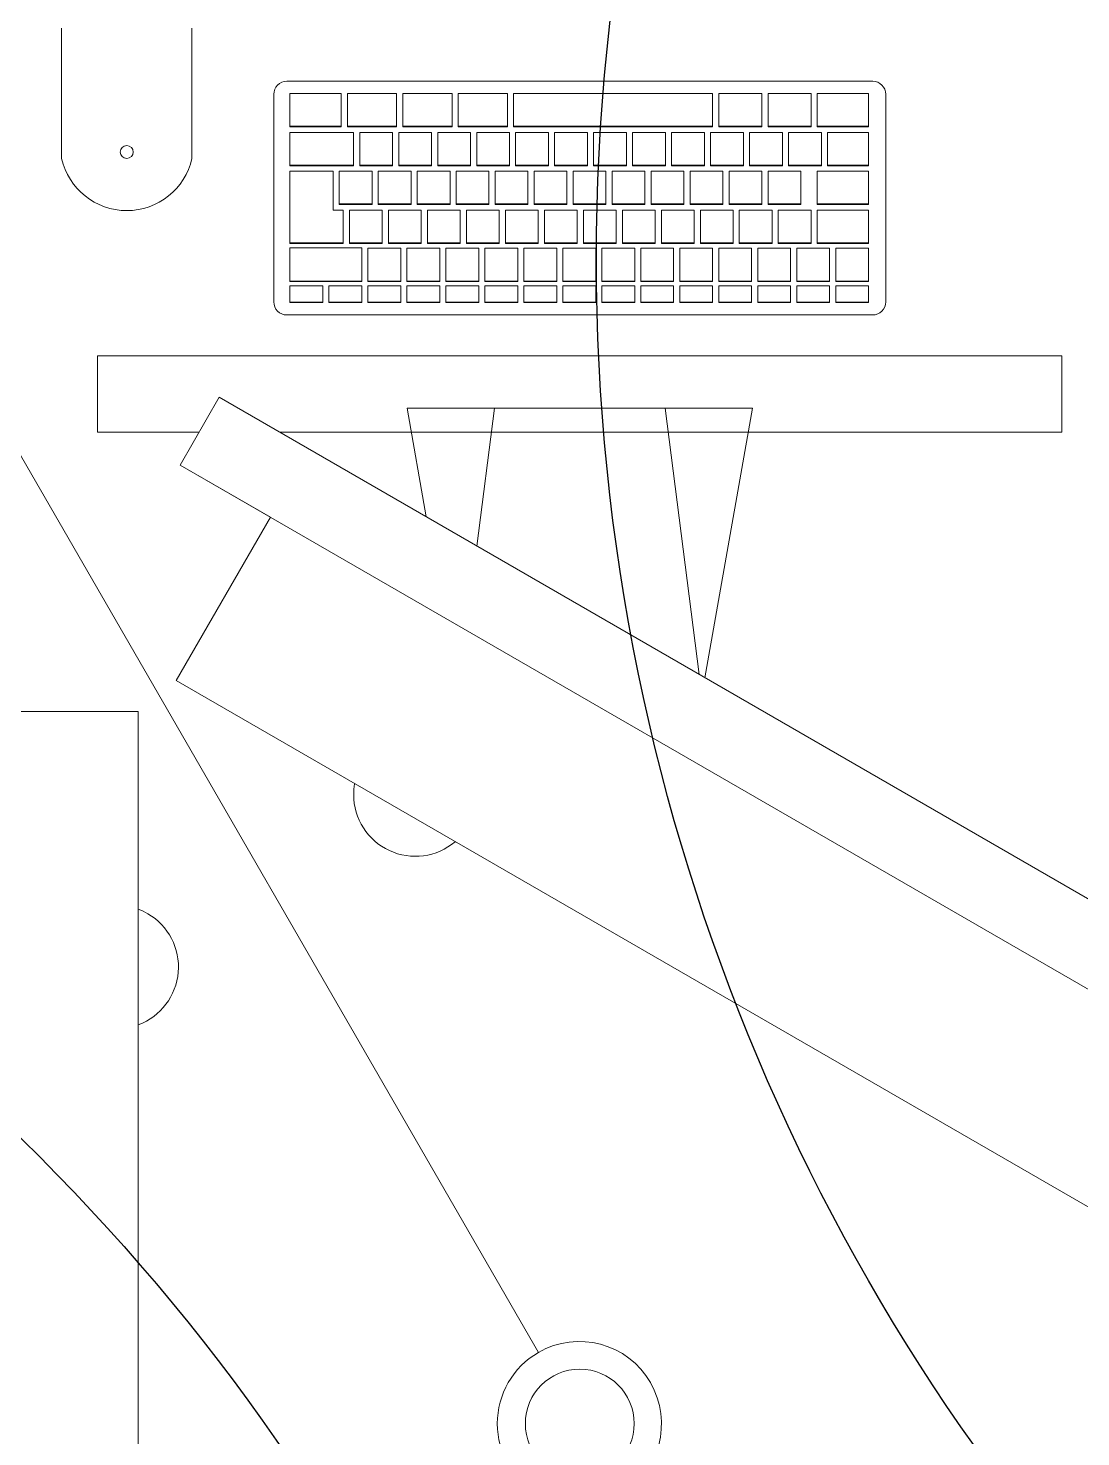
# Model space of a CAD drawing. Header units: millimetres. Extents: x 155920 to 295199, y -4084 to 97293.
# Drawn here: x 183650 to 184163, y 17906 to 18592 of the extents above; entities that cross this region are included whole.
import ezdxf

# ---------------------------------------------------------------- set-up
doc = ezdxf.new("R2010")
doc.units = ezdxf.units.MM
doc.header["$MEASUREMENT"] = 0
for name, color, linetype, lineweight in [('A-GENM', 8, 'CONTINUOUS', 9), ('E-ELEC-EQPM', 8, 'CONTINUOUS', 9), ('I-FURN', 8, 'CONTINUOUS', 9)]:
    doc.layers.add(name, color=color, linetype=linetype, lineweight=lineweight)
doc.layers.add('Social Distancing', color=7, linetype='CONTINUOUS')

msp = doc.modelspace()

# ---------------------------------------------------------------- linework, layer by layer
at = {"layer": 'A-GENM'}
for p, q in [((183665.88, 18592.27), (183665.88, 18528.77)), ((183729.38, 18528.77), (183729.38, 18592.27)), ((184061.14, 18566.39), (183775.6, 18566.39)), ((183769.25, 18560.04), (183769.25, 18458.88)), ((183802.14, 18560.4), (183777.14, 18560.4)), ((183777.14, 18560.4), (183777.14, 18544.46)), ((183802.14, 18544.46), (183802.14, 18560.4)), ((183829.14, 18560.4), (183805.14, 18560.4)), ((183805.14, 18560.4), (183805.14, 18544.46)), ((183829.14, 18544.46), (183829.14, 18560.4)), ((183856.14, 18560.4), (183832.14, 18560.4)), ((183832.14, 18560.4), (183832.14, 18544.46)), ((183856.14, 18544.46), (183856.14, 18560.4)), ((183883.14, 18560.4), (183859.14, 18560.4)), ((183859.14, 18560.4), (183859.14, 18544.46)), ((183883.14, 18544.46), (183883.14, 18560.4)), ((183886.14, 18560.4), (183886.14, 18544.46)), ((183983.14, 18560.4), (183886.14, 18560.4)), ((183983.14, 18544.46), (183983.14, 18560.4)), ((183986.14, 18560.4), (183986.14, 18544.46)), ((184007.14, 18560.4), (183986.14, 18560.4)), ((184007.14, 18544.46), (184007.14, 18560.4)), ((184010.14, 18560.4), (184010.14, 18544.46)), ((184031.14, 18560.4), (184010.14, 18560.4)), ((184031.14, 18544.46), (184031.14, 18560.4)), ((184034.14, 18560.4), (184034.14, 18544.46)), ((184059.14, 18560.4), (184034.14, 18560.4)), ((184059.14, 18544.46), (184059.14, 18560.4)), ((184067.49, 18458.88), (184067.49, 18560.04)), ((183777.14, 18544.46), (183802.14, 18544.46)), ((183777.14, 18544.19), (183777.14, 18544.46)), ((183802.14, 18544.19), (183777.14, 18544.19)), ((183777.14, 18541.5), (183777.14, 18525.54)), ((183808.14, 18541.5), (183777.14, 18541.5)), ((183802.14, 18544.19), (183802.14, 18544.46)), ((183805.14, 18544.46), (183829.14, 18544.46)), ((183805.14, 18544.19), (183805.14, 18544.46)), ((183829.14, 18544.19), (183805.14, 18544.19)), ((183808.14, 18525.54), (183808.14, 18541.5)), ((183811.14, 18541.5), (183811.14, 18525.54)), ((183827.14, 18541.5), (183811.14, 18541.5)), ((183827.14, 18525.54), (183827.14, 18541.5)), ((183829.14, 18544.19), (183829.14, 18544.46)), ((183830.14, 18541.5), (183830.14, 18525.54)), ((183846.14, 18541.5), (183830.14, 18541.5)), ((183832.14, 18544.46), (183856.14, 18544.46)), ((183832.14, 18544.19), (183832.14, 18544.46)), ((183856.14, 18544.19), (183832.14, 18544.19)), ((183846.14, 18525.54), (183846.14, 18541.5)), ((183849.14, 18541.5), (183849.14, 18525.54)), ((183865.14, 18541.5), (183849.14, 18541.5)), ((183856.14, 18544.19), (183856.14, 18544.46)), ((183859.14, 18544.46), (183883.14, 18544.46)), ((183859.14, 18544.19), (183859.14, 18544.46)), ((183883.14, 18544.19), (183859.14, 18544.19)), ((183865.14, 18525.54), (183865.14, 18541.5)), ((183868.14, 18541.5), (183868.14, 18525.54)), ((183884.14, 18541.5), (183868.14, 18541.5)), ((183883.14, 18544.19), (183883.14, 18544.46)), ((183884.14, 18525.54), (183884.14, 18541.5)), ((183886.14, 18544.46), (183983.14, 18544.46)), ((183886.14, 18544.19), (183886.14, 18544.46)), ((183983.14, 18544.19), (183886.14, 18544.19)), ((183887.14, 18541.5), (183887.14, 18525.54)), ((183903.14, 18541.5), (183887.14, 18541.5)), ((183903.14, 18525.54), (183903.14, 18541.5)), ((183906.14, 18541.5), (183906.14, 18525.54)), ((183922.14, 18541.5), (183906.14, 18541.5)), ((183922.14, 18525.54), (183922.14, 18541.5)), ((183925.14, 18541.5), (183925.14, 18525.54)), ((183941.14, 18541.5), (183925.14, 18541.5)), ((183941.14, 18525.54), (183941.14, 18541.5)), ((183944.14, 18541.5), (183944.14, 18525.54)), ((183960.14, 18541.5), (183944.14, 18541.5)), ((183960.14, 18525.54), (183960.14, 18541.5)), ((183963.14, 18541.5), (183963.14, 18525.54)), ((183979.14, 18541.5), (183963.14, 18541.5)), ((183979.14, 18525.54), (183979.14, 18541.5)), ((183982.14, 18541.5), (183982.14, 18525.54)), ((183998.14, 18541.5), (183982.14, 18541.5)), ((183983.14, 18544.19), (183983.14, 18544.46)), ((183986.14, 18544.46), (184007.14, 18544.46)), ((183986.14, 18544.19), (183986.14, 18544.46)), ((184007.14, 18544.19), (183986.14, 18544.19)), ((183998.14, 18525.54), (183998.14, 18541.5)), ((184001.14, 18541.5), (184001.14, 18525.54)), ((184017.14, 18541.5), (184001.14, 18541.5)), ((184007.14, 18544.19), (184007.14, 18544.46)), ((184010.14, 18544.46), (184031.14, 18544.46)), ((184010.14, 18544.19), (184010.14, 18544.46)), ((184031.14, 18544.19), (184010.14, 18544.19)), ((184017.14, 18525.54), (184017.14, 18541.5)), ((184020.14, 18541.5), (184020.14, 18525.54)), ((184036.14, 18541.5), (184020.14, 18541.5)), ((184031.14, 18544.19), (184031.14, 18544.46)), ((184034.14, 18544.46), (184059.14, 18544.46)), ((184034.14, 18544.19), (184034.14, 18544.46)), ((184059.14, 18544.19), (184034.14, 18544.19)), ((184036.14, 18525.54), (184036.14, 18541.5)), ((184039.14, 18541.48), (184039.14, 18525.54)), ((184059.14, 18541.48), (184039.14, 18541.48)), ((184059.14, 18544.19), (184059.14, 18544.46)), ((184059.14, 18525.54), (184059.14, 18541.48)), ((183777.14, 18525.54), (183808.14, 18525.54)), ((183777.14, 18525.26), (183777.14, 18525.54)), ((183808.14, 18525.26), (183777.14, 18525.26)), ((183798.14, 18522.57), (183777.14, 18522.57)), ((183777.14, 18522.57), (183777.14, 18487.68)), ((183798.14, 18503.64), (183798.14, 18522.57)), ((183801.14, 18522.57), (183801.14, 18506.61)), ((183817.14, 18522.57), (183801.14, 18522.57)), ((183808.14, 18525.26), (183808.14, 18525.54)), ((183811.14, 18525.54), (183827.14, 18525.54)), ((183811.14, 18525.26), (183811.14, 18525.54)), ((183827.14, 18525.26), (183811.14, 18525.26)), ((183817.14, 18506.61), (183817.14, 18522.57)), ((183820.14, 18522.57), (183820.14, 18506.61)), ((183836.14, 18522.57), (183820.14, 18522.57)), ((183827.14, 18525.26), (183827.14, 18525.54)), ((183830.14, 18525.54), (183846.14, 18525.54)), ((183830.14, 18525.26), (183830.14, 18525.54)), ((183846.14, 18525.26), (183830.14, 18525.26)), ((183836.14, 18506.61), (183836.14, 18522.57)), ((183839.14, 18522.57), (183839.14, 18506.61)), ((183855.14, 18522.57), (183839.14, 18522.57)), ((183846.14, 18525.26), (183846.14, 18525.54)), ((183849.14, 18525.54), (183865.14, 18525.54)), ((183849.14, 18525.26), (183849.14, 18525.54)), ((183865.14, 18525.26), (183849.14, 18525.26)), ((183855.14, 18506.61), (183855.14, 18522.57)), ((183858.14, 18522.57), (183858.14, 18506.61)), ((183874.14, 18522.57), (183858.14, 18522.57)), ((183865.14, 18525.26), (183865.14, 18525.54)), ((183868.14, 18525.54), (183884.14, 18525.54)), ((183868.14, 18525.26), (183868.14, 18525.54)), ((183884.14, 18525.26), (183868.14, 18525.26)), ((183874.14, 18506.61), (183874.14, 18522.57)), ((183877.14, 18522.57), (183877.14, 18506.61)), ((183893.14, 18522.57), (183877.14, 18522.57)), ((183884.14, 18525.26), (183884.14, 18525.54)), ((183887.14, 18525.54), (183903.14, 18525.54)), ((183887.14, 18525.26), (183887.14, 18525.54)), ((183903.14, 18525.26), (183887.14, 18525.26)), ((183893.14, 18506.61), (183893.14, 18522.57)), ((183896.14, 18522.57), (183896.14, 18506.61)), ((183912.14, 18522.57), (183896.14, 18522.57)), ((183903.14, 18525.26), (183903.14, 18525.54)), ((183906.14, 18525.54), (183922.14, 18525.54)), ((183906.14, 18525.26), (183906.14, 18525.54)), ((183922.14, 18525.26), (183906.14, 18525.26)), ((183912.14, 18506.61), (183912.14, 18522.57)), ((183915.14, 18522.57), (183915.14, 18506.61)), ((183931.14, 18522.57), (183915.14, 18522.57)), ((183922.14, 18525.26), (183922.14, 18525.54)), ((183925.14, 18525.54), (183941.14, 18525.54)), ((183925.14, 18525.26), (183925.14, 18525.54)), ((183941.14, 18525.26), (183925.14, 18525.26)), ((183931.14, 18506.61), (183931.14, 18522.57)), ((183934.14, 18522.57), (183934.14, 18506.61)), ((183950.14, 18522.57), (183934.14, 18522.57)), ((183941.14, 18525.26), (183941.14, 18525.54)), ((183944.14, 18525.54), (183960.14, 18525.54)), ((183944.14, 18525.26), (183944.14, 18525.54)), ((183960.14, 18525.26), (183944.14, 18525.26)), ((183950.14, 18506.61), (183950.14, 18522.57)), ((183953.14, 18522.57), (183953.14, 18506.61)), ((183969.14, 18522.57), (183953.14, 18522.57)), ((183960.14, 18525.26), (183960.14, 18525.54)), ((183963.14, 18525.54), (183979.14, 18525.54)), ((183963.14, 18525.26), (183963.14, 18525.54)), ((183979.14, 18525.26), (183963.14, 18525.26)), ((183969.14, 18506.61), (183969.14, 18522.57)), ((183972.14, 18522.57), (183972.14, 18506.61)), ((183988.14, 18522.57), (183972.14, 18522.57)), ((183979.14, 18525.26), (183979.14, 18525.54)), ((183982.14, 18525.54), (183998.14, 18525.54)), ((183982.14, 18525.26), (183982.14, 18525.54)), ((183998.14, 18525.26), (183982.14, 18525.26)), ((183988.14, 18506.61), (183988.14, 18522.57)), ((183991.14, 18522.57), (183991.14, 18506.61)), ((184007.14, 18522.57), (183991.14, 18522.57)), ((183998.14, 18525.26), (183998.14, 18525.54)), ((184001.14, 18525.54), (184017.14, 18525.54)), ((184001.14, 18525.26), (184001.14, 18525.54)), ((184017.14, 18525.26), (184001.14, 18525.26)), ((184007.14, 18506.61), (184007.14, 18522.57)), ((184010.14, 18522.57), (184010.14, 18506.61)), ((184026.14, 18522.57), (184010.14, 18522.57)), ((184017.14, 18525.26), (184017.14, 18525.54)), ((184020.14, 18525.54), (184036.14, 18525.54)), ((184020.14, 18525.26), (184020.14, 18525.54)), ((184036.14, 18525.26), (184020.14, 18525.26)), ((184026.14, 18506.61), (184026.14, 18522.57)), ((184034.14, 18522.55), (184034.14, 18506.61)), ((184059.14, 18522.55), (184034.14, 18522.55)), ((184036.14, 18525.26), (184036.14, 18525.54)), ((184039.14, 18525.54), (184059.14, 18525.54)), ((184039.14, 18525.26), (184039.14, 18525.54)), ((184059.14, 18525.26), (184039.14, 18525.26)), ((184059.14, 18525.26), (184059.14, 18525.54)), ((184059.14, 18506.61), (184059.14, 18522.55)), ((183801.14, 18506.61), (183817.14, 18506.61)), ((183801.14, 18506.33), (183801.14, 18506.61)), ((183817.14, 18506.33), (183817.14, 18506.61)), ((183820.14, 18506.61), (183836.14, 18506.61)), ((183820.14, 18506.33), (183820.14, 18506.61)), ((183836.14, 18506.33), (183836.14, 18506.61)), ((183839.14, 18506.61), (183855.14, 18506.61)), ((183839.14, 18506.33), (183839.14, 18506.61)), ((183855.14, 18506.33), (183855.14, 18506.61)), ((183858.14, 18506.61), (183874.14, 18506.61)), ((183858.14, 18506.33), (183858.14, 18506.61)), ((183874.14, 18506.33), (183874.14, 18506.61)), ((183877.14, 18506.61), (183893.14, 18506.61)), ((183877.14, 18506.33), (183877.14, 18506.61)), ((183893.14, 18506.33), (183893.14, 18506.61)), ((183896.14, 18506.61), (183912.14, 18506.61)), ((183896.14, 18506.33), (183896.14, 18506.61)), ((183912.14, 18506.33), (183912.14, 18506.61)), ((183915.14, 18506.61), (183931.14, 18506.61)), ((183915.14, 18506.33), (183915.14, 18506.61)), ((183931.14, 18506.33), (183931.14, 18506.61)), ((183934.14, 18506.61), (183950.14, 18506.61)), ((183934.14, 18506.33), (183934.14, 18506.61)), ((183950.14, 18506.33), (183950.14, 18506.61)), ((183953.14, 18506.61), (183969.14, 18506.61)), ((183953.14, 18506.33), (183953.14, 18506.61)), ((183969.14, 18506.33), (183969.14, 18506.61)), ((183972.14, 18506.61), (183988.14, 18506.61)), ((183972.14, 18506.33), (183972.14, 18506.61)), ((183988.14, 18506.33), (183988.14, 18506.61)), ((183991.14, 18506.61), (184007.14, 18506.61)), ((183991.14, 18506.33), (183991.14, 18506.61)), ((184007.14, 18506.33), (184007.14, 18506.61)), ((184010.14, 18506.61), (184026.14, 18506.61)), ((184010.14, 18506.33), (184010.14, 18506.61)), ((184026.14, 18506.33), (184026.14, 18506.61)), ((184034.14, 18506.61), (184059.14, 18506.61)), ((184034.14, 18506.33), (184034.14, 18506.61)), ((184059.14, 18506.33), (184059.14, 18506.61)), ((183803.14, 18503.64), (183798.14, 18503.64)), ((183817.14, 18506.33), (183801.14, 18506.33)), ((183803.14, 18487.68), (183803.14, 18503.64)), ((183806.14, 18503.64), (183806.14, 18487.68)), ((183822.14, 18503.64), (183806.14, 18503.64)), ((183836.14, 18506.33), (183820.14, 18506.33)), ((183822.14, 18487.68), (183822.14, 18503.64)), ((183825.14, 18503.64), (183825.14, 18487.68)), ((183841.14, 18503.64), (183825.14, 18503.64)), ((183855.14, 18506.33), (183839.14, 18506.33)), ((183841.14, 18487.68), (183841.14, 18503.64)), ((183844.14, 18503.64), (183844.14, 18487.68)), ((183860.14, 18503.64), (183844.14, 18503.64)), ((183874.14, 18506.33), (183858.14, 18506.33)), ((183860.14, 18487.68), (183860.14, 18503.64)), ((183863.14, 18503.64), (183863.14, 18487.68)), ((183879.14, 18503.64), (183863.14, 18503.64)), ((183893.14, 18506.33), (183877.14, 18506.33)), ((183879.14, 18487.68), (183879.14, 18503.64)), ((183882.14, 18503.64), (183882.14, 18487.68)), ((183898.14, 18503.64), (183882.14, 18503.64)), ((183912.14, 18506.33), (183896.14, 18506.33)), ((183898.14, 18487.68), (183898.14, 18503.64)), ((183901.14, 18503.64), (183901.14, 18487.68)), ((183917.14, 18503.64), (183901.14, 18503.64)), ((183931.14, 18506.33), (183915.14, 18506.33)), ((183917.14, 18487.68), (183917.14, 18503.64)), ((183920.14, 18503.64), (183920.14, 18487.68)), ((183936.14, 18503.64), (183920.14, 18503.64)), ((183950.14, 18506.33), (183934.14, 18506.33)), ((183936.14, 18487.68), (183936.14, 18503.64)), ((183939.14, 18503.64), (183939.14, 18487.68)), ((183955.14, 18503.64), (183939.14, 18503.64)), ((183969.14, 18506.33), (183953.14, 18506.33)), ((183955.14, 18487.68), (183955.14, 18503.64)), ((183958.14, 18503.64), (183958.14, 18487.68)), ((183974.14, 18503.64), (183958.14, 18503.64)), ((183988.14, 18506.33), (183972.14, 18506.33)), ((183974.14, 18487.68), (183974.14, 18503.64)), ((183977.14, 18503.64), (183977.14, 18487.68)), ((183993.14, 18503.64), (183977.14, 18503.64)), ((184007.14, 18506.33), (183991.14, 18506.33)), ((183993.14, 18487.68), (183993.14, 18503.64)), ((183996.14, 18503.64), (183996.14, 18487.68)), ((184012.14, 18503.64), (183996.14, 18503.64)), ((184026.14, 18506.33), (184010.14, 18506.33)), ((184012.14, 18487.68), (184012.14, 18503.64)), ((184015.14, 18503.64), (184015.14, 18487.68)), ((184031.14, 18503.64), (184015.14, 18503.64)), ((184031.14, 18487.68), (184031.14, 18503.64)), ((184059.14, 18506.33), (184034.14, 18506.33)), ((184034.14, 18503.62), (184034.14, 18487.68)), ((184059.14, 18503.62), (184034.14, 18503.62)), ((184059.14, 18487.68), (184059.14, 18503.62)), ((183777.14, 18487.68), (183803.14, 18487.68)), ((183777.14, 18487.4), (183777.14, 18487.68)), ((183803.14, 18487.4), (183777.14, 18487.4)), ((183803.14, 18487.4), (183803.14, 18487.68)), ((183806.14, 18487.68), (183822.14, 18487.68)), ((183806.14, 18487.4), (183806.14, 18487.68)), ((183822.14, 18487.4), (183806.14, 18487.4)), ((183822.14, 18487.4), (183822.14, 18487.68)), ((183825.14, 18487.68), (183841.14, 18487.68)), ((183825.14, 18487.4), (183825.14, 18487.68)), ((183841.14, 18487.4), (183825.14, 18487.4)), ((183841.14, 18487.4), (183841.14, 18487.68)), ((183844.14, 18487.68), (183860.14, 18487.68)), ((183844.14, 18487.4), (183844.14, 18487.68)), ((183860.14, 18487.4), (183844.14, 18487.4)), ((183860.14, 18487.4), (183860.14, 18487.68)), ((183863.14, 18487.68), (183879.14, 18487.68)), ((183863.14, 18487.4), (183863.14, 18487.68)), ((183879.14, 18487.4), (183863.14, 18487.4)), ((183879.14, 18487.4), (183879.14, 18487.68)), ((183882.14, 18487.68), (183898.14, 18487.68)), ((183882.14, 18487.4), (183882.14, 18487.68)), ((183898.14, 18487.4), (183882.14, 18487.4)), ((183898.14, 18487.4), (183898.14, 18487.68)), ((183901.14, 18487.68), (183917.14, 18487.68)), ((183901.14, 18487.4), (183901.14, 18487.68)), ((183917.14, 18487.4), (183901.14, 18487.4)), ((183917.14, 18487.4), (183917.14, 18487.68)), ((183920.14, 18487.68), (183936.14, 18487.68)), ((183920.14, 18487.4), (183920.14, 18487.68)), ((183936.14, 18487.4), (183920.14, 18487.4)), ((183936.14, 18487.4), (183936.14, 18487.68)), ((183939.14, 18487.68), (183955.14, 18487.68)), ((183939.14, 18487.4), (183939.14, 18487.68)), ((183955.14, 18487.4), (183939.14, 18487.4)), ((183955.14, 18487.4), (183955.14, 18487.68)), ((183958.14, 18487.68), (183974.14, 18487.68)), ((183958.14, 18487.4), (183958.14, 18487.68)), ((183974.14, 18487.4), (183958.14, 18487.4)), ((183974.14, 18487.4), (183974.14, 18487.68)), ((183977.14, 18487.68), (183993.14, 18487.68)), ((183977.14, 18487.4), (183977.14, 18487.68)), ((183993.14, 18487.4), (183977.14, 18487.4)), ((183993.14, 18487.4), (183993.14, 18487.68)), ((183996.14, 18487.68), (184012.14, 18487.68)), ((183996.14, 18487.4), (183996.14, 18487.68)), ((184012.14, 18487.4), (183996.14, 18487.4)), ((184012.14, 18487.4), (184012.14, 18487.68)), ((184015.14, 18487.68), (184031.14, 18487.68)), ((184015.14, 18487.4), (184015.14, 18487.68)), ((184031.14, 18487.4), (184015.14, 18487.4)), ((184031.14, 18487.4), (184031.14, 18487.68)), ((184034.14, 18487.68), (184059.14, 18487.68)), ((184034.14, 18487.4), (184034.14, 18487.68)), ((184059.14, 18487.4), (184034.14, 18487.4)), ((184059.14, 18487.4), (184059.14, 18487.68)), ((183812.14, 18485.27), (183777.14, 18485.27)), ((183777.14, 18485.27), (183777.14, 18469.03)), ((183812.14, 18469.03), (183812.14, 18485.27)), ((183815.14, 18484.99), (183815.14, 18469.03)), ((183831.14, 18484.99), (183815.14, 18484.99)), ((183831.14, 18469.03), (183831.14, 18484.99)), ((183834.14, 18484.99), (183834.14, 18469.03)), ((183850.14, 18484.99), (183834.14, 18484.99)), ((183850.14, 18469.03), (183850.14, 18484.99)), ((183853.14, 18484.99), (183853.14, 18469.03)), ((183869.14, 18484.99), (183853.14, 18484.99)), ((183869.14, 18469.03), (183869.14, 18484.99)), ((183872.14, 18484.99), (183872.14, 18469.03)), ((183888.14, 18484.99), (183872.14, 18484.99)), ((183888.14, 18469.03), (183888.14, 18484.99)), ((183891.14, 18484.99), (183891.14, 18469.03)), ((183907.14, 18484.99), (183891.14, 18484.99)), ((183907.14, 18469.03), (183907.14, 18484.99)), ((183910.14, 18484.99), (183910.14, 18469.03)), ((183926.14, 18484.99), (183910.14, 18484.99)), ((183926.14, 18469.03), (183926.14, 18484.99)), ((183929.14, 18484.99), (183929.14, 18469.03)), ((183945.14, 18484.99), (183929.14, 18484.99)), ((183945.14, 18469.03), (183945.14, 18484.99)), ((183948.14, 18484.99), (183948.14, 18469.03)), ((183964.14, 18484.99), (183948.14, 18484.99)), ((183964.14, 18469.03), (183964.14, 18484.99)), ((183967.14, 18484.99), (183967.14, 18469.03)), ((183983.14, 18484.99), (183967.14, 18484.99)), ((183983.14, 18469.03), (183983.14, 18484.99)), ((183986.14, 18484.99), (183986.14, 18469.03)), ((184002.14, 18484.99), (183986.14, 18484.99)), ((184002.14, 18469.03), (184002.14, 18484.99)), ((184005.14, 18484.99), (184005.14, 18469.03)), ((184021.14, 18484.99), (184005.14, 18484.99)), ((184021.14, 18469.03), (184021.14, 18484.99)), ((184024.14, 18484.99), (184024.14, 18469.03)), ((184040.14, 18484.99), (184024.14, 18484.99)), ((184040.14, 18469.03), (184040.14, 18484.99)), ((184043.14, 18484.99), (184043.14, 18469.03)), ((184059.14, 18484.99), (184043.14, 18484.99)), ((184059.14, 18469.03), (184059.14, 18484.99)), ((183777.14, 18469.03), (183812.14, 18469.03)), ((183777.14, 18468.75), (183777.14, 18469.03)), ((183812.14, 18468.75), (183777.14, 18468.75)), ((183777.14, 18466.77), (183777.14, 18458.79)), ((183793.14, 18466.77), (183777.14, 18466.77)), ((183793.14, 18458.79), (183793.14, 18466.77)), ((183796.14, 18466.77), (183796.14, 18458.79)), ((183812.14, 18466.77), (183796.14, 18466.77)), ((183812.14, 18468.75), (183812.14, 18469.03)), ((183812.14, 18458.79), (183812.14, 18466.77)), ((183815.14, 18469.03), (183831.14, 18469.03)), ((183815.14, 18468.75), (183815.14, 18469.03)), ((183831.14, 18468.75), (183815.14, 18468.75)), ((183815.14, 18466.77), (183815.14, 18458.79)), ((183831.14, 18466.77), (183815.14, 18466.77)), ((183831.14, 18468.75), (183831.14, 18469.03)), ((183831.14, 18458.79), (183831.14, 18466.77)), ((183834.14, 18469.03), (183850.14, 18469.03)), ((183834.14, 18468.75), (183834.14, 18469.03)), ((183850.14, 18468.75), (183834.14, 18468.75)), ((183834.14, 18466.77), (183834.14, 18458.79)), ((183850.14, 18466.77), (183834.14, 18466.77)), ((183850.14, 18468.75), (183850.14, 18469.03)), ((183850.14, 18458.79), (183850.14, 18466.77)), ((183853.14, 18469.03), (183869.14, 18469.03)), ((183853.14, 18468.75), (183853.14, 18469.03)), ((183869.14, 18468.75), (183853.14, 18468.75)), ((183853.14, 18466.77), (183853.14, 18458.79)), ((183869.14, 18466.77), (183853.14, 18466.77)), ((183869.14, 18468.75), (183869.14, 18469.03)), ((183869.14, 18458.79), (183869.14, 18466.77)), ((183872.14, 18469.03), (183888.14, 18469.03)), ((183872.14, 18468.75), (183872.14, 18469.03)), ((183888.14, 18468.75), (183872.14, 18468.75)), ((183872.14, 18466.77), (183872.14, 18458.79)), ((183888.14, 18466.77), (183872.14, 18466.77)), ((183888.14, 18468.75), (183888.14, 18469.03)), ((183888.14, 18458.79), (183888.14, 18466.77)), ((183891.14, 18469.03), (183907.14, 18469.03)), ((183891.14, 18468.75), (183891.14, 18469.03)), ((183907.14, 18468.75), (183891.14, 18468.75)), ((183891.14, 18466.77), (183891.14, 18458.79)), ((183907.14, 18466.77), (183891.14, 18466.77)), ((183907.14, 18468.75), (183907.14, 18469.03)), ((183907.14, 18458.79), (183907.14, 18466.77)), ((183910.14, 18469.03), (183926.14, 18469.03)), ((183910.14, 18468.75), (183910.14, 18469.03)), ((183926.14, 18468.75), (183910.14, 18468.75)), ((183910.14, 18466.77), (183910.14, 18458.79)), ((183926.14, 18466.77), (183910.14, 18466.77)), ((183926.14, 18468.75), (183926.14, 18469.03)), ((183926.14, 18458.79), (183926.14, 18466.77)), ((183929.14, 18469.03), (183945.14, 18469.03)), ((183929.14, 18468.75), (183929.14, 18469.03)), ((183945.14, 18468.75), (183929.14, 18468.75)), ((183929.14, 18466.77), (183929.14, 18458.79)), ((183945.14, 18466.77), (183929.14, 18466.77)), ((183945.14, 18468.75), (183945.14, 18469.03)), ((183945.14, 18458.79), (183945.14, 18466.77)), ((183948.14, 18469.03), (183964.14, 18469.03)), ((183948.14, 18468.75), (183948.14, 18469.03)), ((183964.14, 18468.75), (183948.14, 18468.75)), ((183948.14, 18466.77), (183948.14, 18458.79)), ((183964.14, 18466.77), (183948.14, 18466.77)), ((183964.14, 18468.75), (183964.14, 18469.03)), ((183964.14, 18458.79), (183964.14, 18466.77)), ((183967.14, 18469.03), (183983.14, 18469.03)), ((183967.14, 18468.75), (183967.14, 18469.03)), ((183983.14, 18468.75), (183967.14, 18468.75)), ((183967.14, 18466.77), (183967.14, 18458.79)), ((183983.14, 18466.77), (183967.14, 18466.77)), ((183983.14, 18468.75), (183983.14, 18469.03)), ((183983.14, 18458.79), (183983.14, 18466.77)), ((183986.14, 18469.03), (184002.14, 18469.03)), ((183986.14, 18468.75), (183986.14, 18469.03)), ((184002.14, 18468.75), (183986.14, 18468.75)), ((183986.14, 18466.77), (183986.14, 18458.79)), ((184002.14, 18466.77), (183986.14, 18466.77)), ((184002.14, 18468.75), (184002.14, 18469.03)), ((184002.14, 18458.79), (184002.14, 18466.77)), ((184005.14, 18469.03), (184021.14, 18469.03)), ((184005.14, 18468.75), (184005.14, 18469.03)), ((184021.14, 18468.75), (184005.14, 18468.75)), ((184005.14, 18466.77), (184005.14, 18458.79)), ((184021.14, 18466.77), (184005.14, 18466.77)), ((184021.14, 18468.75), (184021.14, 18469.03)), ((184021.14, 18458.79), (184021.14, 18466.77)), ((184024.14, 18469.03), (184040.14, 18469.03)), ((184024.14, 18468.75), (184024.14, 18469.03)), ((184040.14, 18468.75), (184024.14, 18468.75)), ((184024.14, 18466.77), (184024.14, 18458.79)), ((184040.14, 18466.77), (184024.14, 18466.77)), ((184040.14, 18468.75), (184040.14, 18469.03)), ((184040.14, 18458.79), (184040.14, 18466.77)), ((184043.14, 18469.03), (184059.14, 18469.03)), ((184043.14, 18468.75), (184043.14, 18469.03)), ((184059.14, 18468.75), (184043.14, 18468.75)), ((184043.14, 18466.77), (184043.14, 18458.79)), ((184059.14, 18466.77), (184043.14, 18466.77)), ((184059.14, 18468.75), (184059.14, 18469.03)), ((184059.14, 18458.79), (184059.14, 18466.77)), ((183777.14, 18458.79), (183793.14, 18458.79)), ((183777.14, 18458.52), (183777.14, 18458.79)), ((183793.14, 18458.52), (183793.14, 18458.79)), ((183796.14, 18458.79), (183812.14, 18458.79)), ((183796.14, 18458.52), (183796.14, 18458.79)), ((183812.14, 18458.52), (183812.14, 18458.79)), ((183815.14, 18458.79), (183831.14, 18458.79)), ((183815.14, 18458.52), (183815.14, 18458.79)), ((183831.14, 18458.52), (183831.14, 18458.79)), ((183834.14, 18458.79), (183850.14, 18458.79)), ((183834.14, 18458.52), (183834.14, 18458.79)), ((183850.14, 18458.52), (183850.14, 18458.79)), ((183853.14, 18458.79), (183869.14, 18458.79)), ((183853.14, 18458.52), (183853.14, 18458.79)), ((183869.14, 18458.52), (183869.14, 18458.79)), ((183872.14, 18458.79), (183888.14, 18458.79)), ((183872.14, 18458.52), (183872.14, 18458.79)), ((183888.14, 18458.52), (183888.14, 18458.79)), ((183891.14, 18458.79), (183907.14, 18458.79)), ((183891.14, 18458.52), (183891.14, 18458.79)), ((183907.14, 18458.52), (183907.14, 18458.79)), ((183910.14, 18458.79), (183926.14, 18458.79)), ((183910.14, 18458.52), (183910.14, 18458.79)), ((183926.14, 18458.52), (183926.14, 18458.79)), ((183929.14, 18458.79), (183945.14, 18458.79)), ((183929.14, 18458.52), (183929.14, 18458.79)), ((183945.14, 18458.52), (183945.14, 18458.79)), ((183948.14, 18458.79), (183964.14, 18458.79)), ((183948.14, 18458.52), (183948.14, 18458.79)), ((183964.14, 18458.52), (183964.14, 18458.79)), ((183967.14, 18458.79), (183983.14, 18458.79)), ((183967.14, 18458.52), (183967.14, 18458.79)), ((183983.14, 18458.52), (183983.14, 18458.79)), ((183986.14, 18458.79), (184002.14, 18458.79)), ((183986.14, 18458.52), (183986.14, 18458.79)), ((184002.14, 18458.52), (184002.14, 18458.79)), ((184005.14, 18458.79), (184021.14, 18458.79)), ((184005.14, 18458.52), (184005.14, 18458.79)), ((184021.14, 18458.52), (184021.14, 18458.79)), ((184024.14, 18458.79), (184040.14, 18458.79)), ((184024.14, 18458.52), (184024.14, 18458.79)), ((184040.14, 18458.52), (184040.14, 18458.79)), ((184043.14, 18458.79), (184059.14, 18458.79)), ((184043.14, 18458.52), (184043.14, 18458.79)), ((184059.14, 18458.52), (184059.14, 18458.79)), ((183775.6, 18452.53), (184061.14, 18452.53)), ((183793.14, 18458.52), (183777.14, 18458.52)), ((183812.14, 18458.52), (183796.14, 18458.52)), ((183831.14, 18458.52), (183815.14, 18458.52)), ((183850.14, 18458.52), (183834.14, 18458.52)), ((183869.14, 18458.52), (183853.14, 18458.52)), ((183888.14, 18458.52), (183872.14, 18458.52)), ((183907.14, 18458.52), (183891.14, 18458.52)), ((183926.14, 18458.52), (183910.14, 18458.52)), ((183945.14, 18458.52), (183929.14, 18458.52)), ((183964.14, 18458.52), (183948.14, 18458.52)), ((183983.14, 18458.52), (183967.14, 18458.52)), ((184002.14, 18458.52), (183986.14, 18458.52)), ((184021.14, 18458.52), (184005.14, 18458.52)), ((184040.14, 18458.52), (184024.14, 18458.52)), ((184059.14, 18458.52), (184043.14, 18458.52))]:
    msp.add_line(p, q, dxfattribs=at)
for centre, radius, start, end in [((183775.6, 18560.04), 6.35, 90, 180), ((184061.14, 18560.04), 6.35, 0, 90), ((183697.63, 18531.93), 3.16, 0, 180), ((183697.63, 18535.92), 32.54, 192.68038, 347.31962), ((183697.63, 18531.93), 3.16, 180, 0), ((183775.6, 18458.88), 6.35, 180, 270), ((184061.14, 18458.88), 6.35, 270, 0)]:
    msp.add_arc(centre, radius, start, end, dxfattribs=at)
at = {"layer": 'E-ELEC-EQPM'}
for p, q in [((183723.59, 18379.38), (183742.64, 18412.38)), ((183723.59, 18379.38), (183742.64, 18412.38)), ((183742.64, 18412.38), (184435.46, 18012.38)), ((183742.64, 18412.38), (184435.46, 18012.38)), ((183767.58, 18353.98), (183723.59, 18379.38)), ((184416.41, 17979.38), (183723.59, 18379.38)), ((183721.63, 18274.39), (183767.58, 18353.98)), ((183721.63, 18274.39), (183767.58, 18353.98)), ((184326.47, 17925.19), (183721.63, 18274.39)), ((184326.47, 17925.19), (183721.63, 18274.39)), ((183611.24, 18259.25), (183703.14, 18259.25)), ((183611.24, 18259.25), (183703.14, 18259.25)), ((183703.14, 18259.25), (183703.14, 17560.85)), ((183703.14, 18259.25), (183703.14, 17560.85))]:
    msp.add_line(p, q, dxfattribs=at)
at = {"layer": 'I-FURN'}
for p, q in [((183898.2, 17946.93), (183343.17, 18908.21)), ((183343.17, 18908.21), (183898.2, 17946.93)), ((183683.42, 18395.44), (183683.42, 18432.53)), ((184153.32, 18432.53), (183683.42, 18432.53)), ((184153.32, 18395.44), (184153.32, 18432.53)), ((183834.21, 18407.13), (184002.53, 18407.13)), ((183843.58, 18354.1), (183834.21, 18407.13)), ((183876.8, 18407.13), (183868.2, 18339.88)), ((183959.94, 18407.13), (183976.54, 18277.34)), ((184002.53, 18407.13), (183979.36, 18275.71)), ((183683.42, 18395.44), (183732.86, 18395.44)), ((183771.97, 18395.44), (184153.32, 18395.44))]:
    msp.add_line(p, q, dxfattribs=at)
for centre, radius, start, end in [((183838.2, 18218.72), 30, 169.77024, 180), ((183838.2, 18218.72), 30, 180, 310.22976), ((183692.82, 18134.78), 30, 60.00282, 69.69206), ((183692.82, 18134.78), 30, 290.30789, 60.00282), ((183918.2, 17912.29), 40, 300.00141, 120.00141), ((183918.2, 17912.29), 40, 120.00141, 300.00141), ((183918.37, 17912.28), 26.51, 0, 180), ((183918.37, 17912.28), 26.51, 180, 0)]:
    msp.add_arc(centre, radius, start, end, dxfattribs=at)
at = {"layer": 'Social Distancing'}
for centre in [(184926.53, 18479.77), (182948.07, 17335.11)]:
    msp.add_circle(centre, 1000, dxfattribs=at)

doc.saveas('drawing.dxf')
